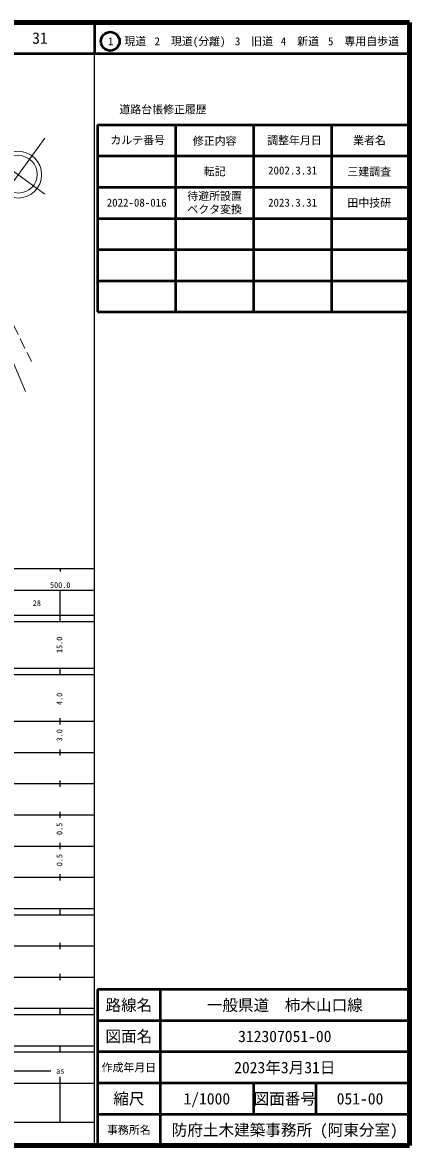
# Model space of a CAD drawing. Units: millimetres on the paper, enlarged 1000 times. Extents: x 40000 to 680000, y 20000 to 380000.
# Drawn here: x 555887 to 680000, y 20000 to 380000 of the extents above; entities that cross this region are included whole.
import ezdxf
from ezdxf.enums import TextEntityAlignment as Align

# ---------------------------------------------------------------- set-up
doc = ezdxf.new("R2010")
doc.units = ezdxf.units.MM
doc.header["$LTSCALE"] = 1000
doc.linetypes.add('CHAIN', pattern=[18.5, 12, -1.5, 3.5, -1.5])
for name, color, linetype, lineweight in [('M-BMK', 2, 'CHAIN', 13), ('M-BMK-SRVR', 3, 'Continuous', 13), ('M-STR-HTXT', 7, 'Continuous', 13), ('M-TTL', 2, 'Continuous', 140), ('M-TTL-BAND', 7, 'Continuous', 25), ('M-TTL-FRAM', 2, 'Continuous', 50), ('M-TTL-LINE', 7, 'Continuous', 50)]:
    doc.layers.add(name, color=color, linetype=linetype, lineweight=lineweight)
doc.layers.add('M-TTL-TXT', color=7, linetype='Continuous')
doc.styles.add('ＭＳ ゴシック', font='')
doc.styles.get('ＭＳ ゴシック').set_extended_font_data('MS Gothic')

msp = doc.modelspace()

# ---------------------------------------------------------------- linework, layer by layer
at = {"layer": 'M-BMK'}
msp.add_line((549124, 290732), (558757, 271345), dxfattribs=at)
at = {"layer": 'M-BMK-SRVR'}
for p, q in [((563074, 342912), (543652, 316196)), ((563041, 325009), (546055, 337358))]:
    msp.add_line(p, q, dxfattribs=at)
for centre, radius in [((554513, 331208), 7500), ((554613, 331331), 6000)]:
    msp.add_circle(centre, radius, dxfattribs=at)
at = {"layer": 'M-STR-HTXT'}
msp.add_line((545108, 289353), (556811, 261719), dxfattribs=at)
at = {"layer": 'M-TTL'}
for p, q in [((680000, 380000), (40000, 380000)), ((680000, 20000), (680000, 380000)), ((40000, 20000), (680000, 20000))]:
    msp.add_line(p, q, dxfattribs=at)
at = {"layer": 'M-TTL-BAND'}
for p, q in [((579000, 20000), (579000, 370000)), ((40000, 205000), (579000, 205000)), ((568000, 205000), (568000, 204000)), ((68000, 198000), (579000, 198000)), ((568000, 188000), (568000, 198000)), ((40000, 190000), (579000, 190000)), ((40000, 188000), (579000, 188000)), ((40000, 173000), (579000, 173000)), ((568000, 171000), (568000, 173000)), ((40000, 171000), (579000, 171000)), ((40000, 156000), (579000, 156000)), ((568000, 155000), (568000, 157000)), ((46000, 146000), (579000, 146000)), ((568000, 145000), (568000, 147000)), ((568000, 135000), (568000, 137000)), ((52000, 136000), (579000, 136000)), ((46000, 126000), (579000, 126000)), ((568000, 125000), (568000, 127000)), ((52000, 116000), (579000, 116000)), ((568000, 115000), (568000, 117000)), ((46000, 106000), (579000, 106000)), ((568000, 105000), (568000, 107000)), ((40000, 96000), (579000, 96000)), ((40000, 94000), (579000, 94000)), ((568000, 94000), (568000, 96000)), ((49000, 84000), (579000, 84000)), ((568000, 83000), (568000, 85000)), ((40000, 74000), (579000, 74000)), ((568000, 73000), (568000, 75000)), ((40000, 64000), (579000, 64000)), ((40000, 62000), (579000, 62000)), ((568000, 62000), (568000, 64000)), ((40000, 52000), (579000, 52000)), ((568000, 50000), (568000, 52000)), ((40000, 50000), (579000, 50000)), ((71000, 44000), (565000, 44000)), ((40000, 40000), (579000, 40000)), ((568000, 27500), (568000, 42000)), ((68000, 27500), (579000, 27500))]:
    msp.add_line(p, q, dxfattribs=at)
at = {"layer": 'M-TTL-FRAM'}
for p, q in [((580000, 347197), (580000, 287197)), ((580000, 347197), (680000, 347197)), ((580000, 287197), (680000, 287197)), ((680000, 70000), (580000, 70000)), ((580000, 70000), (580000, 20000))]:
    msp.add_line(p, q, dxfattribs=at)
at = {"layer": 'M-TTL-LINE'}
for p, q in [((579000, 380000), (579000, 370000)), ((40000, 370000), (680000, 370000)), ((605000, 347197), (605000, 287197)), ((630000, 347197), (630000, 287197)), ((655000, 347197), (655000, 287197)), ((580000, 337197), (680000, 337197)), ((580000, 327197), (680000, 327197)), ((580000, 317197), (680000, 317197)), ((580000, 307197), (680000, 307197)), ((580000, 297197), (680000, 297197)), ((600000, 70000), (600000, 20000)), ((680000, 60000), (580000, 60000)), ((680000, 50000), (580000, 50000)), ((680000, 40000), (580000, 40000)), ((630000, 40000), (630000, 30000)), ((650000, 40000), (650000, 30000)), ((680000, 30000), (580000, 30000))]:
    msp.add_line(p, q, dxfattribs=at)
msp.add_circle((584031, 373958), 3000, dxfattribs=at)

# ---------------------------------------------------------------- texts
at = {"layer": 'M-TTL-BAND', "style": 'ＭＳ ゴシック'}
for s, p in [('500.0', (568000, 198195)), ('28', (560500, 192405)), ('as', (568000, 42500))]:
    msp.add_text(s, height=1833, dxfattribs=at).set_placement(p, align=Align.BOTTOM_CENTER)
for s, p in [('15.0', (569213, 180500)), ('4.0', (569213, 163174)), ('3.0', (569213, 151500)), ('0.5', (569213, 121500)), ('0.5', (569213, 111500))]:
    msp.add_text(s, height=1833, rotation=90, dxfattribs=at).set_placement(p, align=Align.BOTTOM_CENTER)
at = {"layer": 'M-TTL-TXT', "style": 'ＭＳ ゴシック'}
for s, height, p in [('31', 3666, (561497, 375000)), ('1\u3000現道', 2566, (589448, 373958)), ('2\u3000現道(分離)', 2566, (609619, 373958)), ('3\u3000旧道', 2566, (630121, 373958)), ('4\u3000新道', 2566, (644824, 373958)), ('5\u3000専用自歩道', 2566, (665228, 373958)), ('道路台帳修正履歴', 2566, (600968, 352113)), ('カルテ番号', 2566, (592839, 342277)), ('修正内容', 2566, (617509, 342023)), ('調整年月日', 2566, (643089, 342197)), ('業者名', 2566, (667134, 342197)), ('転記', 2566, (617500, 332245)), ('三建調査', 2566, (667077, 332189)), ('待避所設置', 2566, (617500, 324381)), ('2022-08-016', 2566, (592500, 322245)), ('ベクタ変換', 2566, (617500, 320109)), ('2023.3.31', 2566, (642500, 322245)), ('田中技研', 2566, (667077, 322189)), ('路線名', 3666, (590000, 65000)), ('路線名', 3666, (590000, 65000)), ('一般県道\u3000柿木山口線', 3666, (640000, 65000)), ('図面名', 3666, (590000, 55000)), ('図面名', 3666, (590000, 55000)), ('312307051-00', 3666, (640000, 55000)), ('2023年3月31日', 3666, (640000, 45000)), ('作成年月日', 2566, (590000, 45000)), ('作成年月日', 2566, (590000, 45000)), ('縮尺', 3666, (590000, 35000)), ('縮尺', 3666, (590000, 35000)), ('1/1000', 3666, (615000, 35000)), ('図面番号', 3666, (640000, 35000)), ('図面番号', 3666, (640000, 35000)), ('051-00', 3666, (664125, 35000)), ('事務所名', 2566, (590000, 25000)), ('事務所名', 2566, (590000, 25000)), ('防府土木建築事務所 (阿東分室)', 3666, (640000, 25000))]:
    msp.add_text(s, height=height, dxfattribs=at).set_placement(p, align=Align.MIDDLE_CENTER)
msp.add_text('2002.3.31', height=2566, dxfattribs=at).set_placement((642500, 330495), align=Align.BOTTOM_CENTER)

doc.saveas('drawing.dxf')
